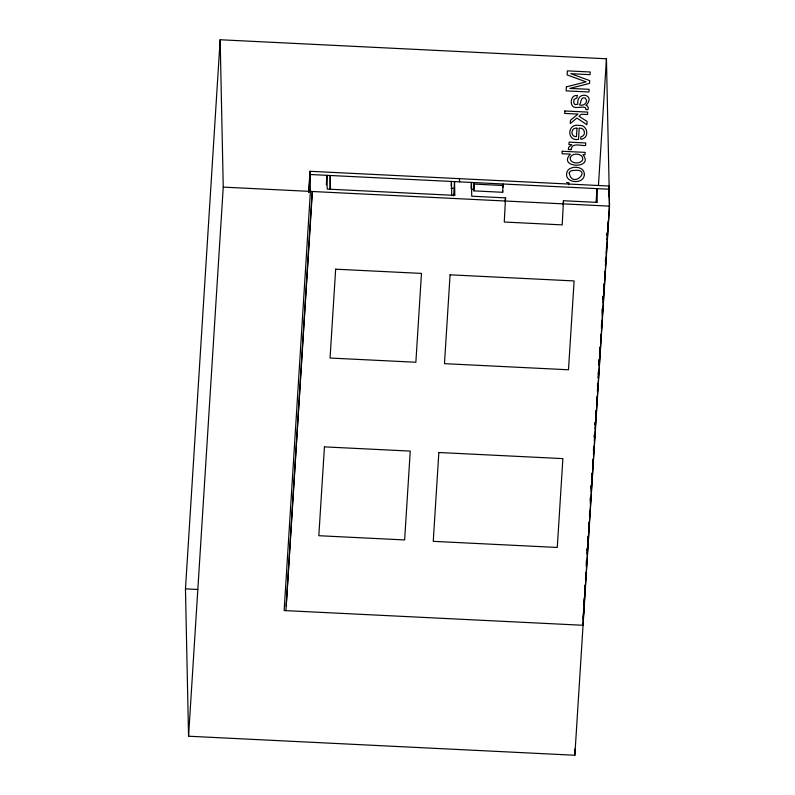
<?xml version="1.0" encoding="UTF-8"?>
<svg xmlns="http://www.w3.org/2000/svg" width="795" height="795" viewBox="0 0 795 795"><rect width="100%" height="100%" fill="white"/><g stroke="black" fill="none" stroke-linecap="round" stroke-linejoin="round"><path stroke-width="1.19" d="M309.98 171.293L310.398 191.406L284.133 610.55L582.914 625.268L609.397 206.134L608.97 186.03L309.98 171.293L308.649 192.311M286.2 606.217L312.187 191.496L310.398 191.406M583.132 617.705L583.54 611.087M584.742 591.599L585.12 585.418M586.342 565.662L586.65 560.723L586.332 566.905M587.107 553.32L587.416 548.381M587.873 540.968L588.171 536.029M588.707 527.383L589.016 522.444M589.473 515.031L589.701 511.334M590.307 501.456L590.536 497.75M591.073 489.104L591.301 485.397M591.907 475.519L592.066 473.055M592.673 463.167L592.901 459.47M593.438 450.825L593.666 447.118L593.468 449.523M595.038 424.888L595.187 422.423M597.443 386.549L597.592 384.065M598.218 374.167L598.377 371.692M599.003 361.785L599.152 359.31M602.203 311.024L602.362 308.549M602.978 298.652L603.137 296.167M596.618 403.89L597.005 397.699M597.462 390.275L597.84 384.084M598.218 377.893L598.605 371.702M599.062 364.269L599.36 359.32M599.818 351.887L600.126 346.938M600.652 338.272L600.881 334.556M601.418 325.89L601.646 322.174M602.183 313.508L602.481 308.559M603.017 299.894L603.246 296.177M603.783 287.512L604.011 283.795M604.617 273.887L604.766 271.413M605.373 261.515L605.532 259.031M185.464 588.856L220.155 39.75L606.446 58.78L609.536 206.143L574.845 755.25L188.554 736.22L185.464 588.856L197.846 589.463M188.554 736.22L223.246 187.113L220.155 39.75M308.977 191.446L310.04 174.493L609.04 189.22L608.572 196.613M285.922 610.63L312.395 191.506M326.338 184.828L326.944 175.327L327.232 189.091L454.829 195.381L454.541 181.608L453.647 195.868M451.153 185.98L451.441 181.459L451.729 195.222M471.067 188.385L471.445 182.443L471.733 196.206L505.521 197.876L504.269 222.024L562.204 224.886L563.466 200.728L597.254 202.397L596.966 188.634L596.131 201.86M473.86 190.87L474.257 182.582L473.86 190.87L502.688 192.291L503.086 184.003L502.877 187.391M505.292 201.582L505.521 197.876M505.391 201.383L505.55 198.909M563.228 204.434L563.466 200.728M568.693 184.758L568.822 182.701L566.537 182.592M598.456 185.215L606.446 58.78M608.553 192.648L608.97 186.03M584.742 587.575L584.901 585.11M586.303 562.92L586.452 560.455M587.078 550.597L587.237 548.133M588.717 524.71L588.866 522.245M590.268 500.055L590.427 497.591M591.053 487.733L591.202 485.268M592.682 461.845L592.841 459.381M595.018 424.868L595.177 422.403M583.142 619.722L583.669 611.295M584.693 592.832L585.16 585.428M587.107 554.552L587.505 548.381M587.893 542.21L588.28 536.029M588.668 529.858L589.145 522.454M589.532 516.273L589.84 511.334M590.307 503.931L590.705 497.759M591.092 491.578L591.48 485.407M591.878 479.236L592.265 473.065M592.653 466.884L593.12 459.48M593.438 454.541L593.905 447.128M594.292 440.957L594.68 434.786M595.077 428.604L595.465 422.433M595.853 416.262L596.25 410.091L595.803 412.545M596.638 403.91L597.105 396.506M597.413 391.567L597.88 384.154M598.277 377.983L598.665 371.812M599.052 365.63L599.44 359.459M599.837 353.288L600.225 347.117M600.613 340.936L601 334.765M601.398 328.593L601.865 321.18M602.173 316.241L602.64 308.838M603.027 302.656L603.425 296.485M603.812 290.314L604.2 284.143M604.588 277.962L604.985 271.791M605.373 265.619L605.84 258.206M606.148 253.267L606.615 245.864M607.012 239.683L607.4 233.511M607.787 227.34L608.175 221.169M474.297 184.082L503.116 185.503M451.013 188.246L454.482 188.415M471.375 189.25L473.83 189.369M223.246 187.113L609.536 206.143M582.874 623.171L582.914 625.268M574.715 749.059L574.845 755.25M502.659 190.79L502.688 192.291M459.47 178.666L459.54 181.856M330.481 189.25L330.193 175.486L329.905 189.15M309.066 189.935L309.116 192.231M571.257 148.834L571.277 149.679L568.326 149.53L568.693 147.284L571.814 144.71L568.932 144.571L569.091 142.136L585.746 142.961L585.587 145.525C581.572 146.032 572.281 142.385 571.257 148.834M584.365 597.77L583.908 605.184L584.375 597.77M585.885 573.076L585.508 579.247L585.935 573.076M594.431 434.766L594.272 437.24L594.402 434.726M607.122 233.034L606.963 235.509L607.132 233.034M324.44 446.87L318.825 535.711L404.635 539.944L410.25 451.093L324.44 446.87M335.659 269.187L330.054 358.028L415.865 362.252L421.469 273.41L335.659 269.187M438.85 452.504L433.245 541.345L557.275 547.457L562.88 458.616L438.85 452.504M450.079 274.822L444.465 363.663L568.495 369.774L574.109 280.933L450.079 274.822M562.224 151.259L562.065 153.743L570.363 154.15C556.947 168.232 594.839 169.275 582.874 154.637L585.001 154.747L585.15 152.382L562.224 151.259M564.847 110.972L564.698 113.427L577.965 114.082L570.472 120.293L570.263 123.563L576.872 118.048L586.899 124.716L587.107 121.446L579.008 116.289L581.294 114.242L587.545 114.55L587.694 112.095L564.847 110.972M566.368 86.864L566.12 90.868L588.966 92.001L589.135 89.308L569.866 88.414L589.512 83.415L589.681 80.613L570.79 73.667L590.059 74.69L590.228 71.987L567.382 70.864L567.123 74.909L586.064 81.865L566.368 86.864M577.14 95.46L576.991 97.855L574.05 99.454L573.712 102.694L574.924 104.582L577.796 104.344C576.325 89.507 596.697 94.903 585.905 105.417L587.416 105.934L588.32 107.901L587.932 109.65L585.855 109.551C586.561 104.254 575.729 109.72 572.718 106.272C569.618 102.644 571.525 94.754 577.14 95.46M576.991 128.184L576.455 136.641C570.085 137.058 570.701 127.21 576.991 128.184M579.217 128.224L578.512 139.383C566.477 141.619 567.292 123.066 578.82 125.451C587.883 124.169 590.079 138.529 580.738 139.284L580.897 136.76C586.531 135.965 585.05 127.2 579.217 128.224M584.355 174.602C583.987 184.996 563.884 183.297 566.845 172.515A6.887 6.29 -1.2 0 1 569.409 168.957C574.397 165.579 584.673 167.189 584.355 174.602M570.283 157.549C569.17 163.73 580.39 164.684 582.616 159.904C584.077 153.415 572.191 152.093 570.283 157.549M569.23 173.032C572.42 190.571 595.107 166.403 571.207 170.806A3.816 3.488 -1.2 0 0 569.23 173.032M586.601 100.568C586.541 104.155 582.805 105.894 579.644 104.98C581.205 102.476 580.589 96.404 585.229 97.964L586.601 100.568"/></g></svg>
